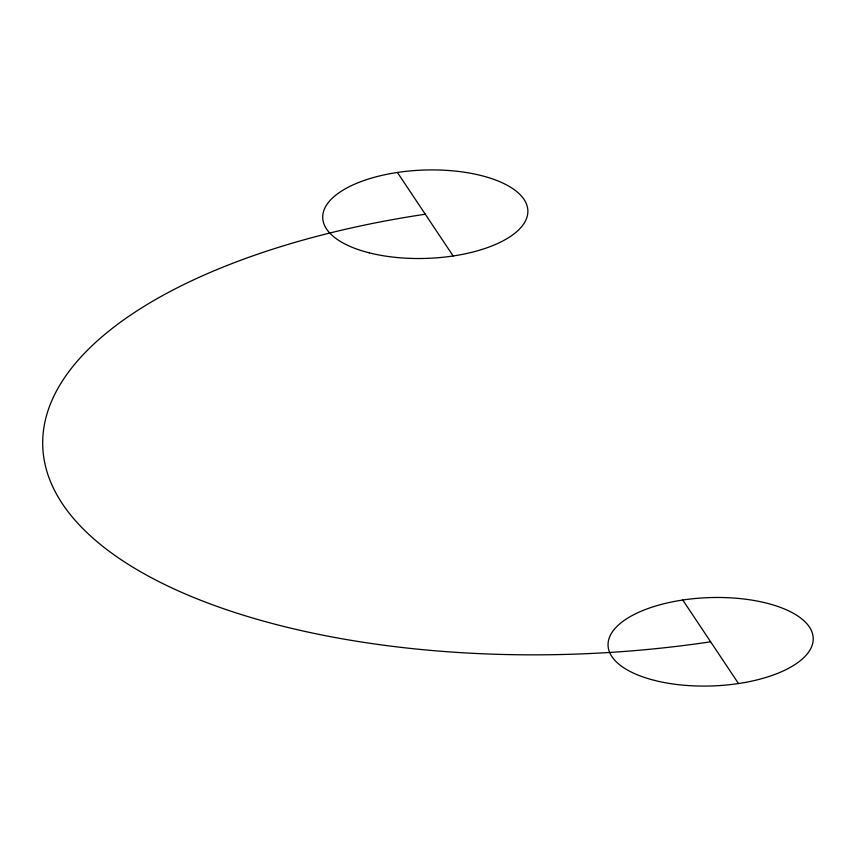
<?xml version="1.0" encoding="UTF-8"?>
<svg xmlns="http://www.w3.org/2000/svg" width="856" height="856" viewBox="0 0 856 856"><rect width="100%" height="100%" fill="white"/><g stroke="black" fill="none" stroke-linecap="round" stroke-linejoin="round"><path stroke-width="1.28" d="M397.419 172.463L453.145 255.976M682.767 600.024L738.493 683.537M710.63 641.786A525.52 226.241 -2 0 1 62.445 503.863A525.52 226.241 -2 0 1 425.282 214.214M369.289 252.852A102.634 44.191 -2 0 0 527.724 213.679A102.634 44.191 -2 0 0 378.823 176.122A102.634 44.191 -2 0 0 369.289 252.852M654.647 680.424A102.634 44.191 -2 0 0 813.072 641.24A102.634 44.191 -2 0 0 664.181 603.683A102.634 44.191 -2 0 0 654.647 680.424"/></g></svg>
